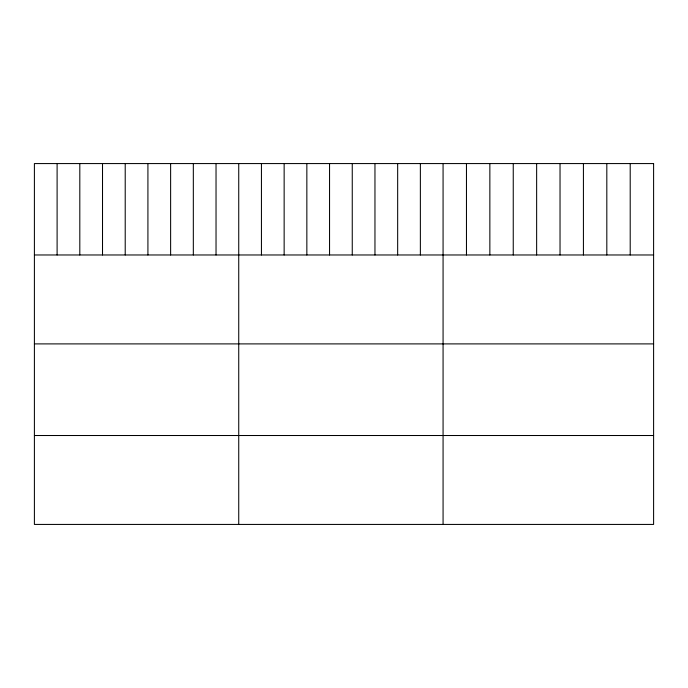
<?xml version="1.0" encoding="UTF-8"?>
<svg xmlns="http://www.w3.org/2000/svg" width="688" height="688" viewBox="0 0 688 688"><rect width="100%" height="100%" fill="white"/><g stroke="black" fill="none" stroke-linecap="round" stroke-linejoin="round"><path stroke-width="1.03" d="M34.4 254.973L653.6 254.973M34.4 343.897L653.6 343.897M34.4 435.513L653.6 435.513M630.208 163.572L630.208 254.973M606.816 163.572L606.816 254.973M583.424 163.572L583.424 254.973M560.032 163.572L560.032 254.973M536.64 163.572L536.64 254.973M513.248 163.572L513.248 254.973M489.856 163.572L489.856 254.973M466.464 163.572L466.464 254.973M443.072 163.572L443.072 524.428M420.368 163.572L420.368 254.973M397.664 163.572L397.664 254.973M374.96 163.572L374.96 254.973M352.256 163.572L352.256 254.973M329.552 163.572L329.552 254.973M306.848 163.572L306.848 254.973M284.144 163.572L284.144 254.973M261.44 163.572L261.44 254.973M238.736 163.572L238.736 524.428M216.032 163.572L216.032 254.973M193.328 163.572L193.328 254.973M170.624 163.572L170.624 254.973M147.92 163.572L147.92 254.973M125.216 163.572L125.216 254.973M102.512 163.572L102.512 254.973M79.808 163.572L79.808 254.973M57.104 163.572L57.104 254.973M653.6 163.572L34.4 163.572L34.4 524.428L653.6 524.428L653.6 163.572"/></g></svg>
